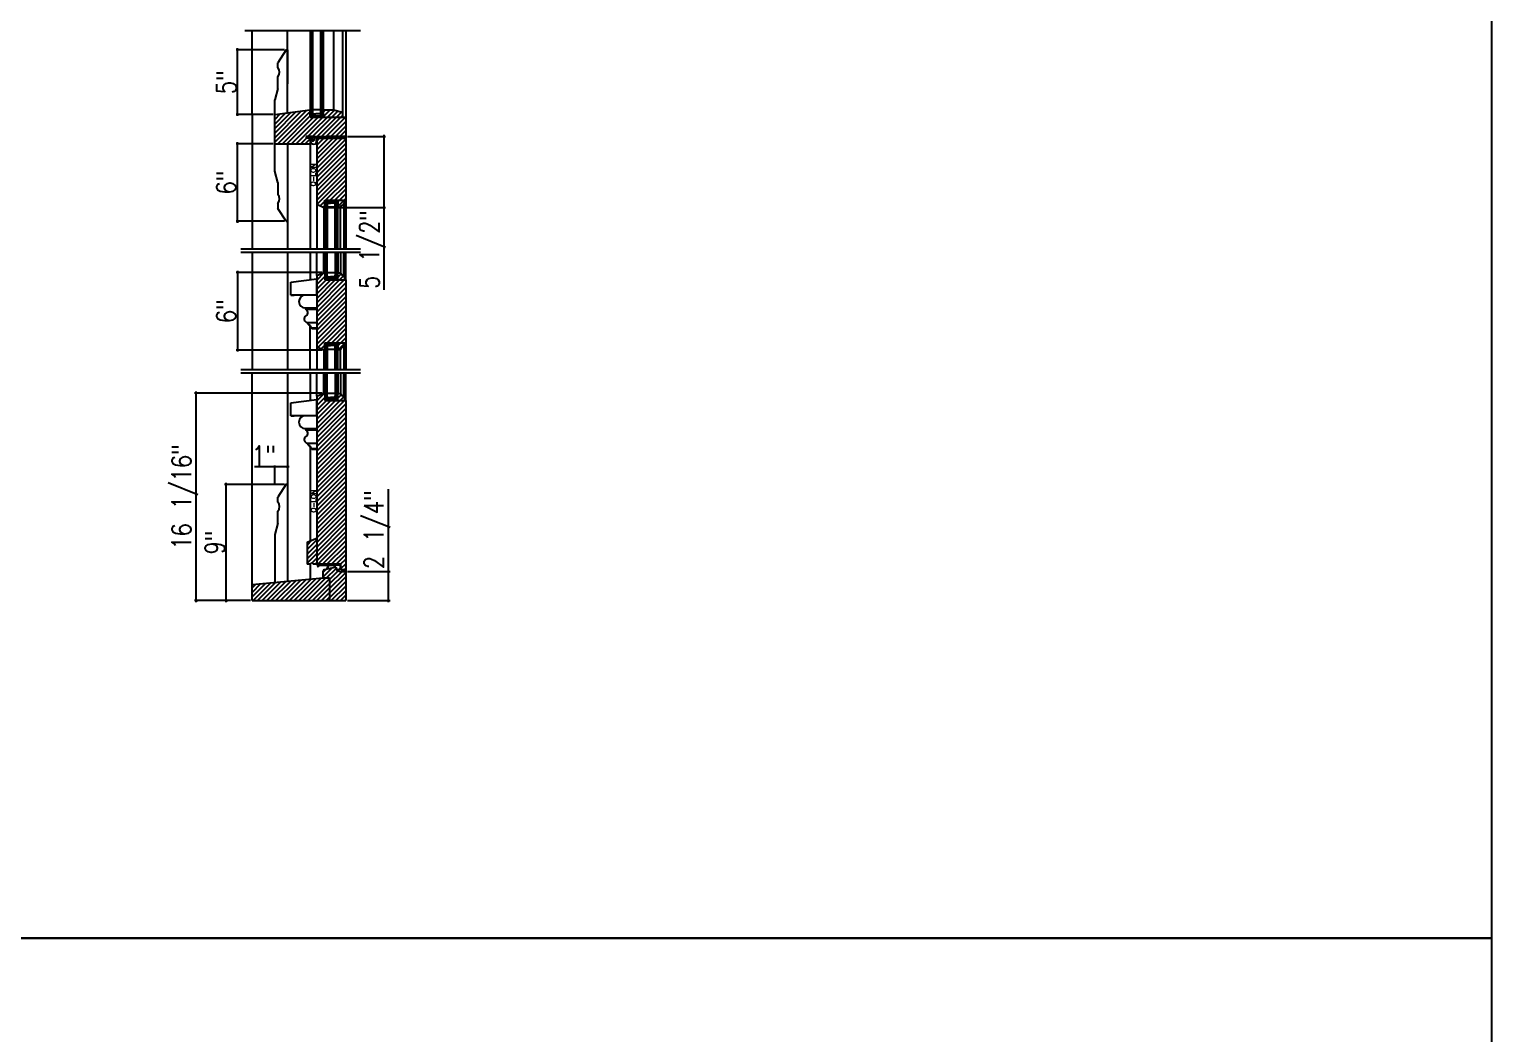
# Model space of a CAD drawing. Header units: inches. Extents: x 1985 to 11287, y 379 to 4336.
# Drawn here: x 7361.9 to 7475.2, y 3397 to 3474.7 of the extents above; entities that cross this region are included whole.
import ezdxf

# ---------------------------------------------------------------- set-up
doc = ezdxf.new("R2010")
doc.units = ezdxf.units.IN
doc.header["$MEASUREMENT"] = 0
doc.layers.get('0').update_dxf_attribs({"linetype": 'CONTINUOUS'})
doc.layers.get('Defpoints').update_dxf_attribs({"linetype": 'CONTINUOUS'})
for name, color, linetype in [('COTE1-1 99', 7, 'CONTINUOUS'), ('detail', 30, 'CONTINUOUS'), ('elevation', 7, 'CONTINUOUS'), ('glass-', 6, 'CONTINUOUS'), ('glazing tape', 7, 'CONTINUOUS'), ('hatch 99', 1, 'CONTINUOUS'), ('hatch-', 1, 'CONTINUOUS'), ('separation 99', 3, 'CONTINUOUS'), ('weatherstripping', 5, 'CONTINUOUS'), ('wood detail', 7, 'CONTINUOUS'), ('wood detail 99', 7, 'CONTINUOUS')]:
    doc.layers.add(name, color=color, linetype=linetype)
doc.styles.get("Standard").update_dxf_attribs({"font": 'txt.shx', "width": 0.8})
doc.dimstyles.new('Elevation', dxfattribs={"dimscale": 2, "dimtxt": 0.75, "dimasz": 0.0625, "dimexe": 0.0625, "dimexo": 0.0625, "dimgap": 0.0625, "dimtad": 1, "dimdec": 5, "dimzin": 0, "dimdsep": 46, "dimlunit": 5, "dimtxsty": 'Standard', "dimblk1": 'OBLIQUE', "dimblk2": 'OBLIQUE', "dimsah": 1, "dimcen": 2, "dimdle": 0.0625, "dimclrd": 1, "dimclre": 1, "dimadec": 1, "dimazin": 0, "dimtfac": 0.375, "dimtdec": 5, "dimtmove": 0, "dimatfit": 3, "dimldrblk": 'OBLIQUE', "dimfxl": 1, "dimfrac": 2, "dimtolj": 1, "dimtzin": 0, "dimarcsym": 0})

# ---------------------------------------------------------------- blocks, each defined once
blk = doc.blocks.new('_OBLIQUE')
at = {"color": 0, "linetype": 'ByBlock'}
blk.add_line((-0.5, -0.5), (0.5, 0.5), dxfattribs=at)
blk = doc.blocks.new('*D804')
at = {"layer": 'COTE1-1 99', "color": 1, "lineweight": -2}
for p, q in [((7380.92, 3440.85), (7379.34, 3440.85)), ((7380.92, 3439.43), (7380.92, 3440.97)), ((7382.04, 3440.85), (7380.92, 3440.85)), ((7381.92, 3439.43), (7381.92, 3440.97))]:
    blk.add_line(p, q, dxfattribs=at)
at = {"layer": 'Defpoints', "color": 0}
for p in [(7380.92, 3440.85), (7380.92, 3439.3), (7381.92, 3439.3)]:
    blk.add_point(p, dxfattribs=at)
at = {"layer": 'COTE1-1 99', "color": 1, "lineweight": -2, "xscale": 0.125, "yscale": 0.125, "zscale": 0.125, "rotation": 180}
blk.add_blockref('_OBLIQUE', (7380.92, 3440.85), dxfattribs=at)
at = {"layer": 'COTE1-1 99', "color": 1, "lineweight": -2, "xscale": 0.125, "yscale": 0.125, "zscale": 0.125}
blk.add_blockref('_OBLIQUE', (7381.92, 3440.85), dxfattribs=at)
at = {"layer": 'COTE1-1 99', "color": 0, "insert": (7380.07, 3441.72), "char_height": 1.5, "attachment_point": 5}
blk.add_mtext('\\A1;1"', dxfattribs=at)
blk = doc.blocks.new('*D805')
at = {"layer": 'COTE1-1 99', "color": 1, "lineweight": -2}
for p, q in [((7381.67, 3439.5), (7377.04, 3439.5)), ((7377.16, 3430.38), (7377.16, 3439.63)), ((7379.04, 3430.5), (7377.04, 3430.5))]:
    blk.add_line(p, q, dxfattribs=at)
at = {"layer": 'Defpoints', "color": 0}
for p in [(7377.16, 3439.5), (7381.79, 3439.5), (7379.17, 3430.5)]:
    blk.add_point(p, dxfattribs=at)
at = {"layer": 'COTE1-1 99', "color": 1, "lineweight": -2, "xscale": 0.125, "yscale": 0.125, "zscale": 0.125}
for p, rotation in [((7377.16, 3439.5), 90), ((7377.16, 3430.5), 270)]:
    blk.add_blockref('_OBLIQUE', p, dxfattribs=dict(at, rotation=rotation))
at = {"layer": 'COTE1-1 99', "color": 0, "insert": (7376.29, 3435), "char_height": 1.5, "attachment_point": 5, "rotation": 90}
blk.add_mtext('\\A1;9"', dxfattribs=at)
blk = doc.blocks.new('*D806')
at = {"layer": 'COTE1-1 99', "color": 1, "lineweight": -2}
for p, q in [((7380.79, 3465.87), (7377.92, 3465.87)), ((7378.04, 3459.74), (7378.04, 3465.99)), ((7381.67, 3459.87), (7377.92, 3459.87))]:
    blk.add_line(p, q, dxfattribs=at)
at = {"layer": 'Defpoints', "color": 0}
for p in [(7378.04, 3465.87), (7380.92, 3465.87), (7381.79, 3459.87)]:
    blk.add_point(p, dxfattribs=at)
at = {"layer": 'COTE1-1 99', "color": 1, "lineweight": -2, "xscale": 0.125, "yscale": 0.125, "zscale": 0.125}
for p, rotation in [((7378.04, 3465.87), 90), ((7378.04, 3459.87), 270)]:
    blk.add_blockref('_OBLIQUE', p, dxfattribs=dict(at, rotation=rotation))
at = {"layer": 'COTE1-1 99', "color": 0, "insert": (7377.17, 3462.87), "char_height": 1.5, "attachment_point": 5, "rotation": 90}
blk.add_mtext('\\A1;6"', dxfattribs=at)
blk = doc.blocks.new('*D808')
at = {"layer": 'COTE1-1 99', "color": 1, "lineweight": -2}
for p, q in [((7384.6, 3446.56), (7374.71, 3446.56)), ((7374.84, 3430.38), (7374.84, 3446.69)), ((7379.04, 3430.5), (7374.71, 3430.5))]:
    blk.add_line(p, q, dxfattribs=at)
at = {"layer": 'Defpoints', "color": 0}
for p in [(7374.84, 3446.56), (7384.73, 3446.56), (7379.17, 3430.5)]:
    blk.add_point(p, dxfattribs=at)
at = {"layer": 'COTE1-1 99', "color": 1, "lineweight": -2, "xscale": 0.125, "yscale": 0.125, "zscale": 0.125}
for p, rotation in [((7374.84, 3446.56), 90), ((7374.84, 3430.5), 270)]:
    blk.add_blockref('_OBLIQUE', p, dxfattribs=dict(at, rotation=rotation))
at = {"layer": 'COTE1-1 99', "color": 0, "insert": (7373.96, 3438.53), "char_height": 1.5, "attachment_point": 5, "rotation": 90}
blk.add_mtext('\\A1;16 1/16"', dxfattribs=at)
blk = doc.blocks.new('*D810')
at = {"layer": 'COTE1-1 99', "color": 1, "lineweight": -2}
for p, q in [((7389.72, 3432.75), (7389.72, 3439.13)), ((7386.54, 3432.75), (7389.85, 3432.75)), ((7389.72, 3430.38), (7389.72, 3432.75)), ((7386.54, 3430.5), (7389.85, 3430.5))]:
    blk.add_line(p, q, dxfattribs=at)
at = {"layer": 'Defpoints', "color": 0}
for p in [(7386.42, 3432.75), (7389.72, 3432.75), (7386.42, 3430.5)]:
    blk.add_point(p, dxfattribs=at)
at = {"layer": 'COTE1-1 99', "color": 1, "lineweight": -2, "xscale": 0.125, "yscale": 0.125, "zscale": 0.125}
for p, rotation in [((7389.72, 3432.75), 90), ((7389.72, 3430.5), 270)]:
    blk.add_blockref('_OBLIQUE', p, dxfattribs=dict(at, rotation=rotation))
at = {"layer": 'COTE1-1 99', "color": 0, "insert": (7388.85, 3436), "char_height": 1.5, "attachment_point": 5, "rotation": 90}
blk.add_mtext('\\A1;2 1/4"', dxfattribs=at)
blk = doc.blocks.new('*D811')
at = {"layer": 'COTE1-1 99', "color": 1, "lineweight": -2}
for p, q in [((7378.04, 3468.02), (7378.04, 3473.27)), ((7381.67, 3473.14), (7377.92, 3473.14)), ((7380.79, 3468.14), (7377.92, 3468.14))]:
    blk.add_line(p, q, dxfattribs=at)
at = {"layer": 'Defpoints', "color": 0}
for p in [(7378.04, 3473.14), (7381.79, 3473.14), (7380.92, 3468.14)]:
    blk.add_point(p, dxfattribs=at)
at = {"layer": 'COTE1-1 99', "color": 1, "lineweight": -2, "xscale": 0.125, "yscale": 0.125, "zscale": 0.125}
for p, rotation in [((7378.04, 3473.14), 90), ((7378.04, 3468.14), 270)]:
    blk.add_blockref('_OBLIQUE', p, dxfattribs=dict(at, rotation=rotation))
at = {"layer": 'COTE1-1 99', "color": 0, "insert": (7377.17, 3470.64), "char_height": 1.5, "attachment_point": 5, "rotation": 90}
blk.add_mtext('\\A1;5"', dxfattribs=at)
blk = doc.blocks.new('*D814')
at = {"layer": 'COTE1-1 99', "color": 1, "lineweight": -2}
for p, q in [((7384.6, 3455.9), (7377.92, 3455.9)), ((7378.04, 3456.03), (7378.04, 3449.78)), ((7384.6, 3449.9), (7377.92, 3449.9))]:
    blk.add_line(p, q, dxfattribs=at)
at = {"layer": 'Defpoints', "color": 0}
for p in [(7384.73, 3455.9), (7378.04, 3449.9), (7384.73, 3449.9)]:
    blk.add_point(p, dxfattribs=at)
at = {"layer": 'COTE1-1 99', "color": 1, "lineweight": -2, "xscale": 0.125, "yscale": 0.125, "zscale": 0.125}
for p, rotation in [((7378.04, 3455.9), 90), ((7378.04, 3449.9), 270)]:
    blk.add_blockref('_OBLIQUE', p, dxfattribs=dict(at, rotation=rotation))
at = {"layer": 'COTE1-1 99', "color": 0, "insert": (7377.17, 3452.9), "char_height": 1.5, "attachment_point": 5, "rotation": 90}
blk.add_mtext('\\A1;6"', dxfattribs=at)
blk = doc.blocks.new('*D799')
at = {"layer": 'COTE1-1 99', "color": 1, "lineweight": -2}
for p, q in [((7386.54, 3466.43), (7389.5, 3466.43)), ((7389.37, 3466.55), (7389.37, 3460.93)), ((7384.85, 3460.93), (7389.5, 3460.93)), ((7389.37, 3460.93), (7389.37, 3454.55))]:
    blk.add_line(p, q, dxfattribs=at)
at = {"layer": 'Defpoints', "color": 0}
for p in [(7386.42, 3466.43), (7384.73, 3460.93), (7389.37, 3460.93)]:
    blk.add_point(p, dxfattribs=at)
at = {"layer": 'COTE1-1 99', "color": 1, "lineweight": -2, "xscale": 0.125, "yscale": 0.125, "zscale": 0.125}
for p, rotation in [((7389.37, 3466.43), 90), ((7389.37, 3460.93), 270)]:
    blk.add_blockref('_OBLIQUE', p, dxfattribs=dict(at, rotation=rotation))
at = {"layer": 'COTE1-1 99', "color": 0, "insert": (7388.5, 3457.68), "char_height": 1.5, "attachment_point": 5, "rotation": 90}
blk.add_mtext('\\A1;5 1/2"', dxfattribs=at)

msp = doc.modelspace()

# ---------------------------------------------------------------- hatches: boundary and pattern name
at = {"layer": 'glazing tape'}
h = msp.add_hatch(color=7, dxfattribs=at)
h.paths.add_polyline_path([(7384.667339, 3468.455047), (7384.667339, 3468.491939), (7384.604839, 3468.491939), (7384.604839, 3467.991939), (7384.667339, 3467.991939)])
h.paths.add_polyline_path([(7383.729839, 3468.491939), (7383.667339, 3468.491939), (7383.667339, 3468.21063), (7383.667339, 3467.991939), (7383.729839, 3467.991939)])
h = msp.add_hatch(color=7, dxfattribs=at)
h.paths.add_polyline_path([(7385.792351, 3461.452864), (7385.729851, 3461.452864), (7385.729851, 3460.952864), (7385.792351, 3460.952864)])
h.paths.add_polyline_path([(7384.854851, 3461.429364), (7384.792351, 3461.429364), (7384.792351, 3460.929364), (7384.854851, 3460.929364)])
h = msp.add_hatch(color=7, dxfattribs=at)
h.paths.add_polyline_path([(7385.729851, 3455.375487), (7385.792351, 3455.375487), (7385.792351, 3455.875487), (7385.729851, 3455.875487)])
h.paths.add_polyline_path([(7384.792351, 3455.403437), (7384.854851, 3455.403437), (7384.854851, 3455.903437), (7384.792351, 3455.903437)])
h = msp.add_hatch(color=7, dxfattribs=at)
h.paths.add_polyline_path([(7385.729851, 3450.426887), (7385.792351, 3450.426887), (7385.792351, 3449.926887), (7385.729851, 3449.926887)])
h.paths.add_polyline_path([(7384.792351, 3450.398937), (7384.854851, 3450.398937), (7384.854851, 3449.898937), (7384.792351, 3449.898937)])
h = msp.add_hatch(color=7, dxfattribs=at)
h.paths.add_polyline_path([(7385.729851, 3446.036862), (7385.792351, 3446.036862), (7385.792351, 3446.536862), (7385.729851, 3446.536862)])
h.paths.add_polyline_path([(7384.792351, 3446.064812), (7384.854851, 3446.064812), (7384.854851, 3446.564812), (7384.792351, 3446.564812)])
at = {"layer": 'hatch 99'}
h = msp.add_hatch(dxfattribs=at)
h.set_pattern_fill('ANSI31', color=256, scale=2, style=0)
h.set_pattern_definition([(45, (7407.15156, 1753.43632), (-0.176776695, 0.176776695), [])])
edge = h.paths.add_edge_path()
edge.add_spline(control_points=[(7383.669016, 3466.162486), (7383.683592, 3466.234372), (7383.70123, 3466.362295), (7383.537147, 3466.402033), (7383.494049, 3466.311242), (7383.404595, 3466.348401), (7383.36038, 3466.418441)], knot_values=[0.0027567057, 0.0027567057, 0.0027567057, 0.0027567057, 0.1624304155, 0.2177873023, 0.3270826056, 0.4968128609, 0.4968128609, 0.4968128609, 0.4968128609], degree=3, periodic=0)
edge.add_line((7383.664923, 3466.335743), (7383.354875, 3466.335743))
edge.add_line((7383.354875, 3466.335743), (7383.354875, 3466.429405))
edge.add_line((7383.354875, 3466.429405), (7385.042351, 3466.429405))
edge.add_line((7385.042351, 3466.429405), (7386.292351, 3466.429405))
edge.add_line((7386.292351, 3466.429405), (7386.417351, 3466.429405))
edge.add_line((7386.417351, 3466.429405), (7386.417351, 3467.929447))
edge.add_line((7386.417351, 3467.929447), (7385.269151, 3467.929447))
edge.add_line((7385.269151, 3467.929447), (7383.667339, 3467.929447))
edge.add_line((7383.667339, 3467.929447), (7383.667339, 3468.491939))
edge.add_line((7383.667339, 3468.491939), (7380.917351, 3468.140791))
edge.add_line((7380.917351, 3468.140791), (7380.917351, 3465.866912))
edge.add_line((7380.917351, 3465.866912), (7383.667339, 3465.866912))
edge.add_line((7383.667339, 3465.866912), (7383.667339, 3466.331998))
h.paths.add_polyline_path([(7386.167339, 3467.929447), (7386.167339, 3468.304447), (7385.47916, 3468.491939), (7384.667339, 3468.491939), (7384.667339, 3468.287157), (7384.667339, 3467.929447)], flags=16)
h = msp.add_hatch(dxfattribs=at)
h.set_pattern_fill('ANSI31', color=256, scale=2, style=0)
h.set_pattern_definition([(45, (7407.15156, 1753.31132), (-0.176776695, 0.176776695), [])])
h.paths.add_polyline_path([(7386.331351, 3455.562987), (7386.268851, 3455.562987), (7386.268851, 3455.576109, 0.3507810594), (7386.143851, 3455.719237, -0.375199902), (7386.018851, 3455.875487), (7385.792351, 3455.875487), (7385.792351, 3455.336473), (7386.331351, 3455.336473)], flags=17)
h.paths.add_polyline_path([(7386.417351, 3455.336473), (7384.792351, 3455.336473), (7384.792351, 3455.903437), (7384.729851, 3455.903437), (7384.167351, 3455.662365), (7384.167351, 3450.144508), (7384.729851, 3449.903437), (7384.792351, 3449.903437), (7384.792351, 3450.465901), (7386.417351, 3450.465901)])
h.paths.add_polyline_path([(7386.331351, 3450.465901), (7385.792351, 3450.465901), (7385.792351, 3449.926887), (7386.018851, 3449.926887, -0.33870461), (7386.143851, 3450.109937, 0.4117416123), (7386.268851, 3450.242687), (7386.331351, 3450.242687)], flags=17)
h = msp.add_hatch(dxfattribs=at)
h.set_pattern_fill('ANSI31', color=256, scale=2, style=0)
h.set_pattern_definition([(45, (7407.15156, 1753.49882), (-0.176776695, 0.176776695), [])])
h.paths.add_polyline_path([(7386.143851, 3446.380612, -0.3507810594), (7386.268851, 3446.237484), (7386.268851, 3446.224362), (7386.331351, 3446.224362), (7386.331351, 3445.997848), (7385.792351, 3445.997848), (7385.792351, 3446.536862), (7386.018851, 3446.536862, 0.375199902)], flags=17)
h.paths.add_polyline_path([(7386.417351, 3445.997848), (7384.792351, 3445.997848), (7384.792351, 3446.564812), (7384.729851, 3446.564812), (7384.167351, 3446.32374), (7384.167351, 3439.414775), (7384.167351, 3433.314021), (7384.292351, 3433.314021), (7386.042351, 3433.314021), (7386.042351, 3433.053618), (7386.042351, 3432.876573), (7386.417351, 3432.876573), (7386.417351, 3439.414775)])
h = msp.add_hatch(dxfattribs=at)
h.set_pattern_fill('ANSI31', color=256, scale=2, style=0)
h.set_pattern_definition([(45, (7763.73364, 2269.73484), (-0.176776695, 0.176776695), [])])
h.paths.add_polyline_path([(7384.167351, 3435.314071), (7384.104851, 3435.314071), (7383.417351, 3435.019428), (7383.417351, 3433.314021), (7383.667351, 3433.314021), (7383.792351, 3433.439021), (7383.917351, 3433.314021), (7384.167351, 3433.314021)])
at = {"layer": 'hatch-'}
h = msp.add_hatch(dxfattribs=at)
h.set_pattern_fill('ANSI31', color=256, scale=2, style=0)
h.set_pattern_definition([(45, (7419.38655, 1814.87047), (-0.176776695, 0.176776695), [])])
h.paths.add_polyline_path([(7386.268851, 3461.252242), (7386.268851, 3461.265364), (7386.331351, 3461.265364), (7386.331351, 3461.491878), (7385.792351, 3461.491878), (7385.792351, 3460.952864), (7386.018851, 3460.952864, -0.375199902), (7386.143851, 3461.109114, 0.3507810594)], flags=17)
h.paths.add_polyline_path([(7386.417351, 3466.304378), (7384.167351, 3466.304378), (7384.167351, 3461.197235), (7384.729851, 3460.929364), (7384.792351, 3460.929364), (7384.792351, 3461.491878), (7386.417351, 3461.491878)])
h = msp.add_hatch(dxfattribs=at)
h.set_pattern_fill('ANSI31', color=256, scale=2, style=0)
h.set_pattern_definition([(45, (7419.38655, 1805.71934), (-0.176776695, 0.176776695), [])])
h.paths.add_polyline_path([(7386.417351, 3432.751526), (7385.9798, 3432.751526, -0.357812282), (7385.676696, 3432.988129, 0.3003458716), (7385.561745, 3433.064026), (7384.909328, 3432.924953, -0.0042390884), (7384.904611, 3432.922374, 0.0032071253), (7384.907964, 3432.924662), (7384.753487, 3432.891733, 0.3243944075), (7384.66734, 3432.772925), (7384.66734, 3432.251526), (7385.167351, 3432.251526), (7385.167351, 3430.501526), (7386.417351, 3430.501526), (7386.417351, 3431.130868)])
h = msp.add_hatch(dxfattribs=at)
h.set_pattern_fill('ANSI31', color=256, scale=2, style=0)
h.set_pattern_definition([(45, (7334.59394, 1753.49882), (-0.176776695, 0.176776695), [])])
h.paths.add_polyline_path([(7379.167351, 3431.751526), (7379.167351, 3430.501526), (7381.917351, 3430.501526), (7385.167351, 3430.501526), (7385.167351, 3432.251526), (7384.66734, 3432.251526)])

# ---------------------------------------------------------------- linework, layer by layer
at = {"layer": 'elevation'}
for p, q in [((7381.917351, 3468.296858), (7381.917351, 3474.605372)), ((7381.917351, 3473.140791), (7381.917351, 3470.508439)), ((7381.167351, 3470.146366), (7380.917351, 3469.265791)), ((7381.167351, 3462.861338), (7380.917351, 3463.741912)), ((7381.917351, 3439.501526), (7381.917351, 3432.001527)), ((7381.167351, 3436.507101), (7380.917351, 3435.626526)), ((7380.917351, 3435.626526), (7380.917351, 3431.910618)), ((7379.167351, 3430.501526), (7381.917351, 3430.501526))]:
    msp.add_line(p, q, dxfattribs=at)
at = {"layer": 'glass-', "color": 6}
for p, q in [((7383.729839, 3474.605372), (7383.729839, 3468.215413)), ((7383.854839, 3474.605372), (7383.854839, 3468.023147)), ((7384.479839, 3468.023147), (7384.479839, 3474.605372)), ((7384.604839, 3467.991939), (7384.604839, 3474.605372)), ((7383.729839, 3468.023147), (7384.604839, 3468.023147)), ((7384.479839, 3468.491939), (7383.854839, 3468.491939)), ((7383.884831, 3468.179467), (7383.854839, 3468.272849)), ((7383.884831, 3468.179467), (7384.104839, 3468.179467)), ((7384.449848, 3468.179467), (7384.104839, 3468.179467)), ((7384.449848, 3468.179467), (7384.479839, 3468.272849)), ((7384.854851, 3461.429364), (7384.854851, 3457.695499)), ((7384.854851, 3461.398178), (7385.729851, 3461.398178)), ((7384.979851, 3461.398178), (7384.979851, 3457.695499)), ((7385.009842, 3461.265358), (7384.979851, 3461.145176)), ((7385.604851, 3460.952864), (7384.979851, 3460.952864)), ((7385.009842, 3461.265358), (7385.229851, 3461.265358)), ((7385.57486, 3461.265358), (7385.229851, 3461.265358)), ((7385.57486, 3461.265358), (7385.604851, 3461.145176)), ((7385.604851, 3457.695499), (7385.604851, 3461.398178)), ((7385.729851, 3457.695499), (7385.729851, 3461.452864)), ((7384.854851, 3455.403437), (7384.854851, 3457.445499)), ((7384.979851, 3455.430173), (7384.979851, 3457.445499)), ((7385.604851, 3457.445499), (7385.604851, 3455.430173)), ((7385.729851, 3457.445499), (7385.729851, 3455.375487)), ((7384.854851, 3455.430173), (7385.729851, 3455.430173)), ((7385.604851, 3455.875487), (7384.979851, 3455.875487)), ((7385.009842, 3455.562992), (7384.979851, 3455.683175)), ((7385.009842, 3455.562992), (7385.229851, 3455.562992)), ((7385.57486, 3455.562992), (7385.229851, 3455.562992)), ((7385.57486, 3455.562992), (7385.604851, 3455.683175)), ((7384.854851, 3450.398937), (7384.854851, 3448.356874)), ((7384.854851, 3450.372201), (7385.729851, 3450.372201)), ((7384.979851, 3450.372201), (7384.979851, 3448.356874)), ((7385.009842, 3450.239381), (7384.979851, 3450.119199)), ((7385.604851, 3449.926887), (7384.979851, 3449.926887)), ((7385.009842, 3450.239381), (7385.229851, 3450.239381)), ((7385.57486, 3450.239381), (7385.229851, 3450.239381)), ((7385.57486, 3450.239381), (7385.604851, 3450.119199)), ((7385.604851, 3448.356874), (7385.604851, 3450.372201)), ((7385.729851, 3448.356874), (7385.729851, 3450.426887)), ((7384.854851, 3446.064812), (7384.854851, 3448.106874)), ((7384.979851, 3446.091548), (7384.979851, 3448.106874)), ((7385.604851, 3448.106874), (7385.604851, 3446.091548)), ((7385.729851, 3448.106874), (7385.729851, 3446.036862)), ((7384.854851, 3446.091548), (7385.729851, 3446.091548)), ((7385.604851, 3446.536862), (7384.979851, 3446.536862)), ((7385.009842, 3446.224367), (7384.979851, 3446.34455)), ((7385.009842, 3446.224367), (7385.229851, 3446.224367)), ((7385.57486, 3446.224367), (7385.229851, 3446.224367)), ((7385.57486, 3446.224367), (7385.604851, 3446.34455))]:
    msp.add_line(p, q, dxfattribs=at)
at = {"layer": 'glazing tape'}
for p, q in [((7383.667339, 3468.491939), (7383.729839, 3468.491939)), ((7383.667339, 3467.991939), (7383.729839, 3467.991939)), ((7383.729839, 3468.490761), (7383.729839, 3467.991939)), ((7384.604839, 3468.491939), (7384.667339, 3468.491939)), ((7384.604839, 3468.491939), (7384.604839, 3467.991939)), ((7384.854851, 3461.429364), (7384.792351, 3461.429364)), ((7384.854851, 3460.929364), (7384.792351, 3460.929364)), ((7384.854851, 3460.929364), (7384.854851, 3461.429364)), ((7385.729851, 3461.452864), (7385.729851, 3460.952864)), ((7384.792351, 3455.903437), (7384.854851, 3455.903437)), ((7384.792351, 3455.403437), (7384.854851, 3455.403437)), ((7384.854851, 3455.903437), (7384.854851, 3455.403437)), ((7385.729851, 3455.875487), (7385.729851, 3455.375487)), ((7384.792351, 3450.398937), (7384.854851, 3450.398937)), ((7384.792351, 3449.898937), (7384.854851, 3449.898937)), ((7384.854851, 3449.898937), (7384.854851, 3450.398937)), ((7385.729851, 3449.926887), (7385.729851, 3450.426887)), ((7384.792351, 3446.564812), (7384.854851, 3446.564812)), ((7384.792351, 3446.064812), (7384.854851, 3446.064812)), ((7384.854851, 3446.564812), (7384.854851, 3446.064812)), ((7385.729851, 3446.536862), (7385.729851, 3446.036862))]:
    msp.add_line(p, q, dxfattribs=at)
at = {"layer": 'glazing tape', "color": 0}
msp.add_line((7383.729839, 3467.991939), (7383.729839, 3468.491939), dxfattribs=at)
at = {"layer": 'glazing tape', "color": 7}
for p, q in [((7384.604839, 3467.991939), (7384.667339, 3467.991939)), ((7385.729851, 3461.452864), (7385.792351, 3461.452864)), ((7385.729851, 3460.952864), (7385.792351, 3460.952864)), ((7385.729851, 3455.875487), (7385.792351, 3455.875487)), ((7385.729851, 3455.375487), (7385.792351, 3455.375487)), ((7385.729851, 3450.426887), (7385.792351, 3450.426887)), ((7385.729851, 3449.926887), (7385.792351, 3449.926887)), ((7385.729851, 3446.536862), (7385.792351, 3446.536862)), ((7385.729851, 3446.036862), (7385.792351, 3446.036862))]:
    msp.add_line(p, q, dxfattribs=at)
at = {"layer": 'separation 99'}
for points in [[(7475.154558, 3532.628514), (7248.665735, 3532.628514), (7248.665735, 3404.378286), (7475.154558, 3404.378286)], [(7475.154558, 3404.378286), (7248.665735, 3404.378286), (7248.665735, 3276.128059), (7475.154558, 3276.128059)]]:
    msp.add_lwpolyline(points, close=True, dxfattribs=at)
at = {"layer": 'weatherstripping', "color": 5}
for p, q in [((7383.834166, 3466.418441), (7383.36038, 3466.418441)), ((7386.039351, 3433.311021), (7384.229851, 3433.311021)), ((7384.229851, 3433.251521), (7384.229851, 3433.311021)), ((7384.229851, 3433.251521), (7384.267567, 3433.126521)), ((7384.267567, 3433.126521), (7384.270947, 3433.126521)), ((7384.270947, 3433.21313), (7384.270947, 3433.126521)), ((7384.30137, 3433.251521), (7385.012062, 3433.251521)), ((7385.043297, 3433.221247), (7385.044323, 3433.188427)), ((7385.071629, 3433.188427), (7385.072655, 3433.221247)), ((7385.10389, 3433.251521), (7385.511101, 3433.251521)), ((7385.542351, 3433.220271), (7385.542351, 3433.12155)), ((7385.573601, 3433.220271), (7385.573601, 3433.12155)), ((7385.979851, 3433.251521), (7385.604851, 3433.251521)), ((7386.011101, 3433.05902), (7386.011101, 3433.220271)), ((7386.039351, 3433.045361), (7386.039351, 3433.311021))]:
    msp.add_line(p, q, dxfattribs=at)
at = {"layer": 'weatherstripping', "color": 5, "lineweight": 30}
msp.add_line((7385.042351, 3466.429405), (7386.292351, 3466.429405), dxfattribs=at)
at = {"layer": 'weatherstripping', "color": 5}
for centre, radius, start, end in [((7383.884293, 3466.035141), 0.272391, 338.15315081, 0.33673255), ((7384.30137, 3433.220271), 0.03125, 90, 193.21008939), ((7384.72789, 3433.184884), 0.316452, 303.94831452, 0.64154665), ((7384.754857, 3433.201834), 0.317056, 298.18555613, 357.57648997), ((7385.012062, 3433.220271), 0.03125, 1.78991061, 90), ((7385.10389, 3433.220271), 0.03125, 90, 178.21008939), ((7385.511101, 3433.220271), 0.03125, 0, 90), ((7385.604851, 3433.12155), 0.0625, 180, 242.08761189), ((7385.604851, 3433.220271), 0.03125, 90, 180), ((7385.604851, 3433.12155), 0.03125, 180, 256.70877469), ((7385.561745, 3432.939073), 0.128, 18.73176161, 83.78878515), ((7385.561745, 3432.939073), 0.15625, 11.13492807, 76.70877469), ((7385.9798, 3433.064021), 0.308448, 195.77266399, 213.86361779), ((7385.9798, 3433.064021), 0.281198, 199.69627496, 209.3227129), ((7385.761876, 3432.941614), 0.0625, 232.32213303, 260.75742996), ((7385.761876, 3432.941614), 0.03125, 209.3227129, 260.75742996), ((7385.794023, 3433.139167), 0.262651, 260.75742996, 339.07462748), ((7385.794023, 3433.139167), 0.231401, 260.75742996, 339.73556112), ((7385.979851, 3433.220271), 0.03125, 0, 90)]:
    msp.add_arc(centre, radius, start, end, dxfattribs=at)
for points, knots in [([(7383.36038, 3466.418441), (7383.404595, 3466.348401), (7383.494049, 3466.311242), (7383.537147, 3466.402033), (7383.70123, 3466.362295), (7383.683592, 3466.234372), (7383.669016, 3466.162486)], [0.00275670566, 0.00275670566, 0.00275670566, 0.00275670566, 0.17248696091, 0.2817822642, 0.33713915105, 0.49681286089, 0.49681286089, 0.49681286089, 0.49681286089]), ([(7384.156679, 3466.036741), (7384.167754, 3466.17375), (7384.161058, 3466.268033), (7384.117316, 3466.330336), (7383.889037, 3466.375345), (7383.984969, 3466.052385), (7383.76013, 3466.050747), (7383.882543, 3466.362499), (7383.834166, 3466.418441)], [0, 0, 0, 0, 0.0836143214, 0.2084642928, 0.3160316415, 0.6075898224, 0.6835352088, 1.0094138913, 1.0094138913, 1.0094138913, 1.0094138913]), ([(7383.669016, 3466.162486), (7383.672437, 3466.062251), (7383.672217, 3465.812813), (7384.085692, 3465.806255), (7384.137121, 3465.933776)], [0, 0, 0, 0, 0.24604895981, 0.60415027847, 0.60415027847, 0.60415027847, 0.60415027847])]:
    msp.add_open_spline(points, degree=3, knots=knots, dxfattribs=at)
at = {"layer": 'weatherstripping', "color": 5, "lineweight": 30}
msp.add_spline([(7386.254917, 3466.428854), (7386.012228, 3466.329609), (7385.726088, 3466.3224), (7385.234981, 3466.385715)], degree=3, dxfattribs=at)
at = {"layer": 'wood detail'}
for p, q in [((7387.560605, 3474.605372), (7378.605626, 3474.605372)), ((7379.167351, 3468.140791), (7379.167351, 3474.605372)), ((7386.417351, 3474.605372), (7386.417351, 3467.929447)), ((7381.792351, 3473.140791), (7381.167351, 3472.140791)), ((7381.167351, 3471.765791), (7381.167351, 3472.140791)), ((7381.792351, 3473.140791), (7381.917351, 3473.140791)), ((7381.167351, 3470.146366), (7381.167351, 3471.058685)), ((7379.167351, 3468.140791), (7379.167351, 3457.695499)), ((7380.917351, 3468.140791), (7383.667339, 3468.491939)), ((7380.917351, 3465.866912), (7380.917351, 3468.140791)), ((7383.667339, 3467.929447), (7383.667339, 3468.491939)), ((7385.269151, 3467.929447), (7386.417351, 3467.929447)), ((7386.417351, 3467.929447), (7386.417351, 3466.429405)), ((7385.042351, 3466.429405), (7386.292351, 3466.429405)), ((7386.417351, 3466.429405), (7386.417351, 3461.491878)), ((7381.917351, 3465.866912), (7381.917351, 3457.695499)), ((7383.667339, 3465.866912), (7383.667339, 3457.695499)), ((7384.167351, 3466.304378), (7386.417351, 3466.304378)), ((7384.167351, 3466.304378), (7384.167351, 3461.197235)), ((7381.167351, 3462.861338), (7381.167351, 3461.949019)), ((7381.167351, 3461.241912), (7381.167351, 3460.866912)), ((7381.792351, 3459.866912), (7381.167351, 3460.866912)), ((7384.167351, 3461.197235), (7384.167351, 3457.695499)), ((7384.729851, 3460.929364), (7384.792351, 3460.929364)), ((7384.792351, 3460.929364), (7384.792351, 3461.491878)), ((7384.792351, 3457.695499), (7384.792351, 3460.929364)), ((7385.792351, 3457.695499), (7385.792351, 3460.952864)), ((7386.018851, 3457.695499), (7386.018851, 3460.952864)), ((7386.268851, 3461.265364), (7386.268851, 3457.695499)), ((7386.331351, 3461.265364), (7386.331351, 3457.695499)), ((7386.417351, 3461.491878), (7386.417351, 3457.695499)), ((7381.792351, 3459.866912), (7381.917351, 3459.866912)), ((7387.560605, 3457.695499), (7378.301444, 3457.695499)), ((7387.560605, 3457.445499), (7378.301444, 3457.445499)), ((7387.560605, 3457.695499), (7378.605626, 3457.695499)), ((7379.167351, 3457.445499), (7379.167351, 3448.356874)), ((7381.917351, 3457.445499), (7381.917351, 3448.356874)), ((7383.667339, 3457.445499), (7383.667339, 3455.340935)), ((7384.167351, 3455.662365), (7384.167351, 3457.445499)), ((7384.729851, 3455.903437), (7384.729851, 3457.445499)), ((7384.792351, 3457.445499), (7384.792351, 3455.898987)), ((7385.792351, 3457.445499), (7385.792351, 3455.875487)), ((7386.018851, 3457.445499), (7386.018851, 3455.875487)), ((7386.268851, 3455.562987), (7386.268851, 3457.445499)), ((7386.331351, 3455.562987), (7386.331351, 3457.445499)), ((7386.417351, 3455.336473), (7386.417351, 3457.445499)), ((7384.167351, 3455.662365), (7384.167351, 3450.144508)), ((7384.729851, 3455.903437), (7384.792351, 3455.903437)), ((7384.729851, 3455.903437), (7384.792351, 3455.903437)), ((7384.792351, 3455.903437), (7384.792351, 3455.336473)), ((7384.792351, 3455.903437), (7384.792351, 3455.336473)), ((7384.792351, 3455.903437), (7384.792351, 3455.336473)), ((7386.417351, 3455.336473), (7386.417351, 3450.465901)), ((7383.667339, 3448.356874), (7383.667339, 3451.772425)), ((7384.167351, 3450.140008), (7384.167351, 3448.356874)), ((7384.729851, 3449.903437), (7384.792351, 3449.903437)), ((7384.729851, 3449.903437), (7384.792351, 3449.903437)), ((7384.729851, 3449.903387), (7384.792351, 3449.903387)), ((7384.729851, 3449.903387), (7384.792351, 3449.903387)), ((7384.729851, 3449.903387), (7384.823651, 3449.903387)), ((7384.729851, 3449.898937), (7384.729851, 3448.356874)), ((7384.729851, 3449.898937), (7384.792351, 3449.898937)), ((7384.729851, 3449.898937), (7384.792351, 3449.898937)), ((7384.792351, 3449.903437), (7384.792351, 3450.465901)), ((7384.792351, 3449.903437), (7384.792351, 3450.465901)), ((7384.792351, 3449.903387), (7384.792351, 3450.465901)), ((7384.792351, 3449.903387), (7384.792351, 3450.465901)), ((7384.792351, 3449.903387), (7384.792351, 3450.465901)), ((7384.792351, 3449.898937), (7384.792351, 3450.465901)), ((7384.792351, 3449.898937), (7384.792351, 3450.465901)), ((7384.792351, 3449.898937), (7384.792351, 3450.465901)), ((7384.792351, 3448.356874), (7384.792351, 3449.903387)), ((7385.792351, 3448.356874), (7385.792351, 3449.926887)), ((7386.018851, 3448.356874), (7386.018851, 3449.926887)), ((7386.268851, 3450.239387), (7386.268851, 3448.356874)), ((7386.331351, 3450.239387), (7386.331351, 3448.356874)), ((7386.417351, 3450.465901), (7386.417351, 3448.356874)), ((7387.560605, 3448.356874), (7378.301444, 3448.356874)), ((7387.560605, 3448.106874), (7378.301444, 3448.106874)), ((7379.167351, 3430.501526), (7379.167351, 3448.106874)), ((7381.917351, 3448.106874), (7381.917351, 3442.418649)), ((7383.667339, 3448.106874), (7383.667339, 3446.00231)), ((7384.167351, 3446.32374), (7384.167351, 3448.106874)), ((7384.729851, 3446.564812), (7384.729851, 3448.106874)), ((7384.792351, 3448.106874), (7384.792351, 3446.560362)), ((7385.792351, 3448.106874), (7385.792351, 3446.536862)), ((7386.018851, 3448.106874), (7386.018851, 3446.536862)), ((7386.268851, 3446.224362), (7386.268851, 3448.106874)), ((7386.331351, 3446.224362), (7386.331351, 3448.106874)), ((7386.417351, 3445.997848), (7386.417351, 3448.106874)), ((7384.167351, 3446.32374), (7384.167351, 3439.414775)), ((7384.729851, 3446.564812), (7384.792351, 3446.564812)), ((7384.729851, 3446.564812), (7384.792351, 3446.564812)), ((7384.792351, 3446.564812), (7384.792351, 3445.997848)), ((7384.792351, 3446.564812), (7384.792351, 3445.997848)), ((7384.792351, 3446.564812), (7384.792351, 3445.997848)), ((7386.417351, 3445.997848), (7386.417351, 3439.414775)), ((7381.917351, 3442.418649), (7381.917351, 3432.001527)), ((7383.667339, 3442.4338), (7383.667339, 3439.539875)), ((7381.792351, 3439.501526), (7381.167351, 3438.501526)), ((7381.792351, 3439.501526), (7381.917351, 3439.501526)), ((7383.667339, 3439.539875), (7383.667339, 3435.126566)), ((7384.167351, 3439.414775), (7384.167351, 3433.314021)), ((7386.417351, 3439.414775), (7386.417351, 3432.751526)), ((7381.167351, 3438.126526), (7381.167351, 3438.501526)), ((7381.167351, 3436.507101), (7381.167351, 3437.41942)), ((7383.667339, 3433.314021), (7383.667339, 3432.160617)), ((7384.66734, 3432.251526), (7384.66734, 3432.772925)), ((7385.561745, 3433.064026), (7384.753487, 3432.891733)), ((7385.964991, 3432.751526), (7386.417351, 3432.751526)), ((7386.042351, 3432.876573), (7386.042351, 3433.053618)), ((7386.417351, 3432.876573), (7386.042351, 3432.876573)), ((7386.417351, 3432.751526), (7386.417351, 3431.130868)), ((7379.167351, 3431.751526), (7384.66734, 3432.251526)), ((7384.66734, 3432.251526), (7385.167351, 3432.251526)), ((7385.167351, 3432.251526), (7385.167351, 3430.501526)), ((7380.917351, 3430.501526), (7385.167351, 3430.501526)), ((7385.167351, 3430.501526), (7386.417351, 3430.501526)), ((7386.417351, 3431.130868), (7386.417351, 3430.501526))]:
    msp.add_line(p, q, dxfattribs=at)
at = {"layer": 'wood detail', "color": 7}
for p, q in [((7383.667339, 3474.605372), (7383.667339, 3468.21063)), ((7384.667339, 3474.605372), (7384.667339, 3468.287157)), ((7385.47916, 3474.605372), (7385.47916, 3468.491939)), ((7386.167339, 3474.605372), (7386.167339, 3467.929447)), ((7384.667339, 3468.491939), (7385.47916, 3468.491939)), ((7384.667339, 3468.455047), (7384.667339, 3467.929447)), ((7385.47916, 3468.491939), (7386.167339, 3468.304447)), ((7383.354875, 3466.429405), (7385.042351, 3466.429405)), ((7386.292351, 3466.429405), (7386.417351, 3466.429405)), ((7384.167351, 3461.197235), (7384.729851, 3460.929364)), ((7384.729851, 3460.929364), (7384.729851, 3457.695499)), ((7384.792351, 3461.491878), (7386.417351, 3461.491878)), ((7384.167351, 3455.662365), (7384.729851, 3455.903437)), ((7384.167351, 3455.662365), (7384.729851, 3455.903437)), ((7384.167351, 3455.662365), (7384.729851, 3455.903437)), ((7384.792351, 3455.336473), (7386.417351, 3455.336473)), ((7384.792351, 3455.336473), (7386.417351, 3455.336473)), ((7384.792351, 3455.336473), (7386.417351, 3455.336473)), ((7384.167351, 3450.144508), (7384.729851, 3449.903437)), ((7384.167351, 3450.144508), (7384.729851, 3449.903437)), ((7384.167351, 3450.144458), (7384.729851, 3449.903387)), ((7384.167351, 3450.144458), (7384.729851, 3449.903387)), ((7384.167351, 3450.144458), (7384.729851, 3449.903387)), ((7384.792351, 3450.465901), (7386.417351, 3450.465901)), ((7384.792351, 3450.465901), (7386.417351, 3450.465901)), ((7384.792351, 3450.465901), (7386.417351, 3450.465901)), ((7384.792351, 3450.465901), (7386.417351, 3450.465901)), ((7384.792351, 3450.465901), (7386.417351, 3450.465901)), ((7385.761051, 3449.926887), (7386.018851, 3449.926887)), ((7385.792351, 3450.465901), (7385.792351, 3449.926887)), ((7386.268851, 3450.242687), (7386.331351, 3450.242687)), ((7386.331351, 3450.242687), (7386.331351, 3450.465901)), ((7384.167351, 3446.32374), (7384.729851, 3446.564812)), ((7384.167351, 3446.32374), (7384.729851, 3446.564812)), ((7384.167351, 3446.32374), (7384.729851, 3446.564812)), ((7384.792351, 3445.997848), (7386.417351, 3445.997848)), ((7384.792351, 3445.997848), (7386.417351, 3445.997848)), ((7384.792351, 3445.997848), (7386.417351, 3445.997848)), ((7384.292351, 3433.314021), (7384.167351, 3433.314021)), ((7386.042351, 3433.314021), (7384.292351, 3433.314021)), ((7386.042351, 3433.053618), (7386.042351, 3433.314021))]:
    msp.add_line(p, q, dxfattribs=at)
at = {"layer": 'wood detail', "color": 0}
for p, q in [((7383.667339, 3467.929447), (7386.417351, 3467.929447)), ((7383.354875, 3466.429405), (7383.354875, 3466.335743)), ((7380.917351, 3465.866912), (7383.667339, 3465.866912)), ((7383.354875, 3466.335743), (7383.667339, 3466.335743)), ((7383.667339, 3466.335743), (7383.667339, 3465.866912))]:
    msp.add_line(p, q, dxfattribs=at)
at = {"layer": 'wood detail', "color": 7}
for points in [[(7385.792351, 3461.491878), (7385.792351, 3460.952864), (7386.018851, 3460.952864, -0.375199902), (7386.143851, 3461.109114, 0.375199902), (7386.268851, 3461.265364), (7386.331351, 3461.265364), (7386.331351, 3461.491878)], [(7385.792351, 3455.336473), (7385.792351, 3455.875487), (7386.018851, 3455.875487, 0.375199902), (7386.143851, 3455.719237, -0.375199902), (7386.268851, 3455.562987), (7386.331351, 3455.562987), (7386.331351, 3455.336473)], [(7385.792351, 3450.465901), (7385.792351, 3449.926887), (7386.018851, 3449.926887, -0.33870461), (7386.143851, 3450.109937, 0.4117416123), (7386.268851, 3450.242687), (7386.331351, 3450.242687), (7386.331351, 3450.465901)], [(7385.792351, 3445.997848), (7385.792351, 3446.536862), (7386.018851, 3446.536862, 0.375199902), (7386.143851, 3446.380612, -0.375199902), (7386.268851, 3446.224362), (7386.331351, 3446.224362), (7386.331351, 3445.997848)]]:
    msp.add_lwpolyline(points, format="xyb", dxfattribs=at)
at = {"layer": 'wood detail'}
for centre, radius, start, end in [((7380.729851, 3471.412238), 0.5625, 321.05755873, 38.94244127), ((7380.729851, 3461.595466), 0.5625, 321.05755873, 38.94244127), ((7380.729851, 3437.772973), 0.5625, 321.05755873, 38.94244127), ((7384.79234, 3432.772925), 0.125, 108.10890815, 180), ((7385.561745, 3432.939026), 0.125, 23.13030712, 90), ((7385.972395, 3433.05449), 0.303054, 192.6486596, 271.39999254)]:
    msp.add_arc(centre, radius, start, end, dxfattribs=at)
at = {"layer": 'wood detail', "color": 7}
for centre, radius, start, end in [((7386.200961, 3449.936733), 0.182376, 108.2489105, 183.09482016), ((7386.139413, 3450.239342), 0.129481, 271.96423721, 1.480252)]:
    msp.add_arc(centre, radius, start, end, dxfattribs=at)
at = {"layer": 'wood detail 99'}
for p, q in [((7380.917351, 3468.140791), (7380.917351, 3469.265791)), ((7380.917351, 3463.741912), (7380.917351, 3465.866912)), ((7382.167351, 3455.153437), (7384.167351, 3455.403437)), ((7382.167351, 3454.153437), (7382.167351, 3455.153437)), ((7384.167351, 3454.153437), (7384.167351, 3455.403437)), ((7384.167351, 3454.153437), (7382.167351, 3454.153437)), ((7382.167351, 3454.153437), (7382.417351, 3454.153437)), ((7384.167351, 3454.153437), (7384.167351, 3451.528437)), ((7383.292351, 3453.153437), (7384.167351, 3453.153437)), ((7383.292351, 3453.059737), (7384.167351, 3453.059737)), ((7383.448351, 3452.028437), (7384.167351, 3452.028437)), ((7383.792351, 3451.622137), (7384.167351, 3451.622137)), ((7384.167351, 3451.528437), (7383.792351, 3451.528437)), ((7382.167351, 3445.814812), (7384.167351, 3446.064812)), ((7384.167351, 3444.814812), (7384.167351, 3446.064812)), ((7382.167351, 3444.814812), (7382.167351, 3445.814812)), ((7384.167351, 3444.814812), (7382.167351, 3444.814812)), ((7382.167351, 3444.814812), (7382.417351, 3444.814812)), ((7383.292351, 3443.814812), (7384.167351, 3443.814812)), ((7384.167351, 3444.814812), (7384.167351, 3442.189812)), ((7383.292351, 3443.721112), (7384.167351, 3443.721112)), ((7383.448351, 3442.689812), (7384.167351, 3442.689812)), ((7383.792351, 3442.283512), (7384.167351, 3442.283512)), ((7384.167351, 3442.189812), (7383.792351, 3442.189812)), ((7383.417351, 3435.019428), (7383.417351, 3433.314021)), ((7384.104851, 3435.314071), (7384.167351, 3435.314071)), ((7384.167351, 3435.314071), (7384.167351, 3433.314021)), ((7383.667351, 3433.314021), (7383.417351, 3433.314021)), ((7383.667351, 3433.314021), (7383.792351, 3433.439021)), ((7383.792351, 3433.439021), (7383.917351, 3433.314021)), ((7384.167351, 3433.314021), (7383.917351, 3433.314021))]:
    msp.add_line(p, q, dxfattribs=at)
at = {"layer": 'wood detail 99', "color": 7}
for p, q in [((7383.292351, 3453.153437), (7383.292351, 3453.059737)), ((7383.345945, 3452.555324), (7383.332257, 3452.547435)), ((7383.792351, 3451.622137), (7383.792351, 3451.528437)), ((7383.292351, 3443.814812), (7383.292351, 3443.721112)), ((7383.345945, 3443.216699), (7383.332257, 3443.20881)), ((7383.792351, 3442.283512), (7383.792351, 3442.189812)), ((7383.417351, 3435.019428), (7384.104851, 3435.314071))]:
    msp.add_line(p, q, dxfattribs=at)
for centre, radius, start, end in [((7383.292351, 3453.653437), 0.5, 90, 270), ((7383.198851, 3452.794749), 0.281, 301.56504201, 70.56482005), ((7383.479592, 3452.307909), 0.281213, 121.59595266, 263.62172418), ((7383.635851, 3452.028437), 0.1875, 180, 255.46141445), ((7383.550523, 3451.72794), 0.125, 12.05330998, 76.11845974), ((7383.854816, 3451.798926), 0.1875, 192.41263675, 250.5401615), ((7383.292351, 3444.314812), 0.5, 90, 270), ((7383.479592, 3442.969284), 0.281213, 121.59595266, 263.62172418), ((7383.198851, 3443.456124), 0.281, 301.56504201, 70.56482005), ((7383.635851, 3442.689812), 0.1875, 180, 255.46141445), ((7383.550523, 3442.389315), 0.125, 12.05330998, 76.11845974), ((7383.854816, 3442.460301), 0.1875, 192.41263675, 250.5401615)]:
    msp.add_arc(centre, radius, start, end, dxfattribs=at)

# ---------------------------------------------------------------- texts
at = {"layer": 'detail'}
for p in [(7384.099182, 3462.58619), (7384.122516, 3437.328814)]:
    msp.add_text('Q-LON', height=0.375, rotation=90, dxfattribs=at).set_placement(p)

# ---------------------------------------------------------------- dimensions: what is measured, and where the dimension line sits
at = {"layer": 'COTE1-1 99'}
for base, p1, p2, picture, middle in [((7378.042922, 3473.140791), (7380.917351, 3468.140791), (7381.792351, 3473.140791), '*D811', (7377.167922, 3470.640791)), ((7389.372825, 3460.929364), (7386.417351, 3466.429405), (7384.729851, 3460.929364), '*D799', (7388.497825, 3457.679364)), ((7378.042922, 3465.866912), (7381.792351, 3459.866912), (7380.917351, 3465.866912), '*D806', (7377.167922, 3462.866912)), ((7378.042922, 3449.903437), (7384.729851, 3455.903437), (7384.729851, 3449.903437), '*D814', (7377.167922, 3452.903437)), ((7374.838888, 3446.564812), (7379.167351, 3430.501526), (7384.729851, 3446.564812), '*D808', (7373.963888, 3438.533169)), ((7377.160998, 3439.501526), (7379.167351, 3430.501526), (7381.792351, 3439.501526), '*D805', (7376.285998, 3435.001526)), ((7389.723906, 3432.751526), (7386.417351, 3430.501526), (7386.417351, 3432.751526), '*D810', (7388.848906, 3436.001526))]:
    dim = msp.add_linear_dim(base=base, p1=p1, p2=p2, angle=90, dimstyle='Elevation', override={"dimpost": '"'}, dxfattribs=at)
    dim.commit()
    dim.dimension.update_dxf_attribs({"geometry": picture, "text_midpoint": middle})
dim = msp.add_linear_dim(base=(7380.917351, 3440.849624), p1=(7381.917351, 3439.301526), p2=(7380.917351, 3439.301526), dimstyle='Elevation', override={"dimpost": '"'}, dxfattribs=at)
dim.commit()
dim.dimension.update_dxf_attribs({"geometry": '*D804', "text_midpoint": (7380.067351, 3441.724624)})

doc.saveas('drawing.dxf')
